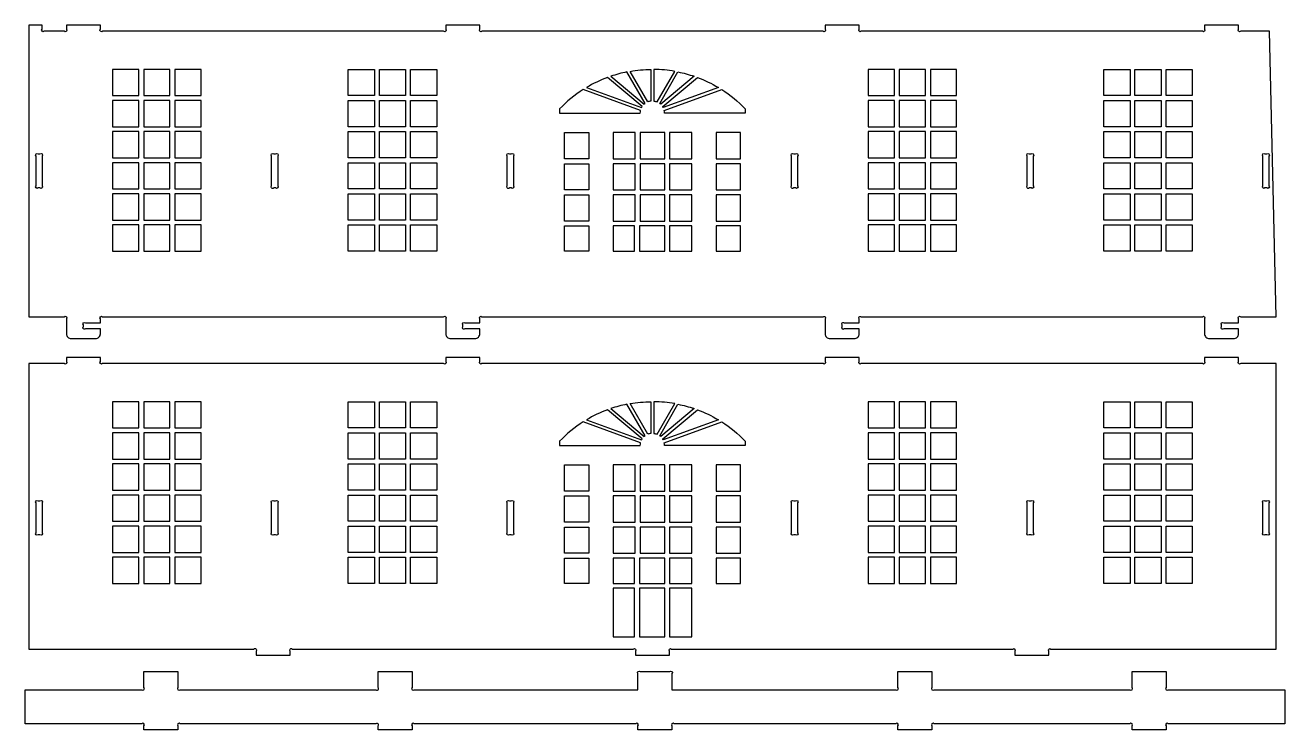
# Model space of a CAD drawing. Extents: x 9576 to 9806, y 1039 to 1165.
# Drawn here: x 9636.8 to 9688.6, y 1136.4 to 1165.5 of the extents above; entities that cross this region are included whole.
import ezdxf

# ---------------------------------------------------------------- set-up
doc = ezdxf.new("R2010")
doc.units = 0
doc.header["$MEASUREMENT"] = 0
doc.layers.add('LAYER_1', color=18, linetype='CONTINUOUS')

msp = doc.modelspace()

# ---------------------------------------------------------------- linework, layer by layer
at = {"layer": 'LAYER_1'}
for points in [[(9688.005, 1165.2), (9686.816, 1165.201, -1), (9686.728, 1165.29), (9686.728, 1165.451), (9685.328, 1165.451), (9685.328, 1165.29, -1), (9685.239, 1165.201), (9671.2, 1165.201, -1), (9671.111, 1165.29), (9671.111, 1165.451), (9669.711, 1165.451), (9669.711, 1165.29, -1), (9669.623, 1165.201), (9655.583, 1165.201, -1), (9655.495, 1165.29), (9655.495, 1165.451), (9654.095, 1165.451), (9654.095, 1165.29, -1), (9654.006, 1165.201), (9639.966, 1165.201, -1), (9639.878, 1165.29), (9639.878, 1165.451), (9638.478, 1165.451), (9638.478, 1165.29, -1), (9638.389, 1165.201), (9637.566, 1165.201, -1), (9637.478, 1165.29), (9637.478, 1165.451), (9636.928, 1165.451), (9636.928, 1153.451), (9638.389, 1153.451, -1), (9638.478, 1153.363), (9638.478, 1152.751, 0.414214), (9638.678, 1152.551), (9639.678, 1152.551, 0.414214), (9639.878, 1152.751), (9639.878, 1152.951), (9639.266, 1152.951, -1), (9639.178, 1153.04), (9639.178, 1153.113, -1), (9639.266, 1153.201), (9639.878, 1153.201), (9639.878, 1153.363, -1), (9639.966, 1153.451), (9654.006, 1153.451, -1), (9654.095, 1153.363), (9654.095, 1152.751, 0.414214), (9654.295, 1152.551), (9655.295, 1152.551, 0.414214), (9655.495, 1152.751), (9655.495, 1152.951), (9654.883, 1152.951, -1), (9654.795, 1153.04), (9654.795, 1153.113, -1), (9654.883, 1153.201), (9655.495, 1153.201), (9655.495, 1153.363, -1), (9655.583, 1153.451), (9669.623, 1153.451, -1), (9669.711, 1153.363), (9669.711, 1152.751, 0.414214), (9669.911, 1152.551), (9670.911, 1152.551, 0.414214), (9671.111, 1152.751), (9671.111, 1152.951), (9670.5, 1152.951, -1), (9670.411, 1153.04), (9670.411, 1153.113, -1), (9670.5, 1153.201), (9671.111, 1153.201), (9671.111, 1153.363, -1), (9671.2, 1153.451), (9685.239, 1153.451, -1), (9685.328, 1153.363), (9685.328, 1152.751, 0.414214), (9685.528, 1152.551), (9686.528, 1152.551, 0.414214), (9686.728, 1152.751), (9686.728, 1152.951), (9686.116, 1152.951, -1), (9686.028, 1153.04), (9686.028, 1153.113, -1), (9686.116, 1153.201), (9686.728, 1153.201), (9686.728, 1153.363, -1), (9686.816, 1153.451), (9688.278, 1153.451)], [(9662.301, 1162.23), (9661.552, 1163.527, 0.032185), (9660.892, 1163.349), (9662.263, 1162.198, -0.024608)], [(9661.682, 1163.551, -0.040607), (9662.54, 1163.631), (9662.54, 1162.328, 0.068342), (9662.409, 1162.292)], [(9663.524, 1163.551, 0.040607), (9662.665, 1163.631), (9662.665, 1162.328, -0.068342), (9662.797, 1162.292)], [(9662.905, 1162.23), (9663.654, 1163.527, -0.032185), (9664.314, 1163.349), (9662.943, 1162.198, 0.024608)], [(9659.888, 1162.886), (9662.158, 1162.06, -0.024608), (9662.183, 1162.102), (9660.755, 1163.3, 0.04529)], [(9665.317, 1162.886), (9663.048, 1162.06, 0.024608), (9663.023, 1162.102), (9664.45, 1163.3, -0.04529)], [(9662.103, 1161.831, -0.055993), (9662.115, 1161.942), (9659.752, 1162.802, 0.059041), (9658.783, 1162.012), (9658.783, 1161.831)], [(9663.103, 1161.831, 0.055993), (9663.09, 1161.942), (9665.453, 1162.802, -0.059041), (9666.423, 1162.012), (9666.423, 1161.831)], [(9637.478, 1160.063), (9637.478, 1158.84, -1), (9637.389, 1158.751), (9637.316, 1158.751, -1), (9637.228, 1158.84), (9637.228, 1160.063, -1), (9637.316, 1160.151), (9637.389, 1160.151, -1)], [(9647.178, 1160.063), (9647.178, 1158.84, -1), (9647.089, 1158.751), (9647.016, 1158.751, -1), (9646.928, 1158.84), (9646.928, 1160.063, -1), (9647.016, 1160.151), (9647.089, 1160.151, -1)], [(9656.878, 1160.063), (9656.878, 1158.84, -1), (9656.789, 1158.751), (9656.716, 1158.751, -1), (9656.628, 1158.84), (9656.628, 1160.063, -1), (9656.716, 1160.151), (9656.789, 1160.151, -1)], [(9668.578, 1160.063), (9668.578, 1158.84, -1), (9668.489, 1158.751), (9668.416, 1158.751, -1), (9668.328, 1158.84), (9668.328, 1160.063, -1), (9668.416, 1160.151), (9668.489, 1160.151, -1)], [(9678.278, 1160.063), (9678.278, 1158.84, -1), (9678.189, 1158.751), (9678.116, 1158.751, -1), (9678.028, 1158.84), (9678.028, 1160.063, -1), (9678.116, 1160.151), (9678.189, 1160.151, -1)], [(9687.978, 1160.063), (9687.978, 1158.84, -1), (9687.889, 1158.751), (9687.816, 1158.751, -1), (9687.728, 1158.84), (9687.728, 1160.063, -1), (9687.816, 1160.151), (9687.889, 1160.151, -1)], [(9636.928, 1139.774), (9646.198, 1139.774, -1), (9646.286, 1139.686), (9646.286, 1139.524), (9647.686, 1139.524), (9647.686, 1139.686, -1), (9647.775, 1139.774), (9661.814, 1139.774, -1), (9661.903, 1139.686), (9661.903, 1139.524), (9663.303, 1139.524), (9663.303, 1139.686, -1), (9663.391, 1139.774), (9677.431, 1139.774, -1), (9677.52, 1139.686), (9677.52, 1139.524), (9678.92, 1139.524), (9678.92, 1139.686, -1), (9679.008, 1139.774), (9688.278, 1139.774), (9688.278, 1151.524), (9686.816, 1151.524, -1), (9686.728, 1151.612), (9686.728, 1151.774), (9685.328, 1151.774), (9685.328, 1151.612, -1), (9685.239, 1151.524), (9671.2, 1151.524, -1), (9671.111, 1151.612), (9671.111, 1151.774), (9669.711, 1151.774), (9669.711, 1151.612, -1), (9669.623, 1151.524), (9655.583, 1151.524, -1), (9655.495, 1151.612), (9655.495, 1151.774), (9654.095, 1151.774), (9654.095, 1151.612, -1), (9654.006, 1151.524), (9639.966, 1151.524, -1), (9639.878, 1151.612), (9639.878, 1151.774), (9638.478, 1151.774), (9638.478, 1151.612, -1), (9638.389, 1151.524), (9636.928, 1151.524)], [(9659.888, 1149.209), (9662.158, 1148.382, -0.024608), (9662.183, 1148.425), (9660.755, 1149.623, 0.04529)], [(9662.301, 1148.552), (9661.552, 1149.849, 0.032185), (9660.892, 1149.671), (9662.263, 1148.521, -0.024608)], [(9661.682, 1149.874, -0.040607), (9662.54, 1149.954), (9662.54, 1148.65, 0.068342), (9662.409, 1148.615)], [(9663.524, 1149.874, 0.040607), (9662.665, 1149.954), (9662.665, 1148.65, -0.068342), (9662.797, 1148.615)], [(9662.905, 1148.552), (9663.654, 1149.849, -0.032185), (9664.314, 1149.671), (9662.943, 1148.521, 0.024608)], [(9665.317, 1149.209), (9663.048, 1148.382, 0.024608), (9663.023, 1148.425), (9664.45, 1149.623, -0.04529)], [(9662.103, 1148.154, -0.055993), (9662.115, 1148.265), (9659.752, 1149.125, 0.059041), (9658.783, 1148.335), (9658.783, 1148.154)], [(9663.103, 1148.154, 0.055993), (9663.09, 1148.265), (9665.453, 1149.125, -0.059041), (9666.423, 1148.335), (9666.423, 1148.154)], [(9637.478, 1145.786), (9637.478, 1144.562, -1), (9637.389, 1144.474), (9637.316, 1144.474, -1), (9637.228, 1144.562), (9637.228, 1145.786, -1), (9637.316, 1145.874), (9637.389, 1145.874, -1)], [(9647.178, 1145.786), (9647.178, 1144.562, -1), (9647.089, 1144.474), (9647.016, 1144.474, -1), (9646.928, 1144.562), (9646.928, 1145.786, -1), (9647.016, 1145.874), (9647.089, 1145.874, -1)], [(9656.878, 1145.786), (9656.878, 1144.562, -1), (9656.789, 1144.474), (9656.716, 1144.474, -1), (9656.628, 1144.562), (9656.628, 1145.786, -1), (9656.716, 1145.874), (9656.789, 1145.874, -1)], [(9668.578, 1145.786), (9668.578, 1144.562, -1), (9668.489, 1144.474), (9668.416, 1144.474, -1), (9668.328, 1144.562), (9668.328, 1145.786, -1), (9668.416, 1145.874), (9668.489, 1145.874, -1)], [(9678.278, 1145.786), (9678.278, 1144.562, -1), (9678.189, 1144.474), (9678.116, 1144.474, -1), (9678.028, 1144.562), (9678.028, 1145.786, -1), (9678.116, 1145.874), (9678.189, 1145.874, -1)], [(9687.978, 1145.786), (9687.978, 1144.562, -1), (9687.889, 1144.474), (9687.816, 1144.474, -1), (9687.728, 1144.562), (9687.728, 1145.786, -1), (9687.816, 1145.874), (9687.889, 1145.874, -1)], [(9688.632, 1136.7), (9683.833, 1136.7, 1), (9683.745, 1136.611), (9683.745, 1136.45), (9682.345, 1136.45), (9682.345, 1136.611, 1), (9682.256, 1136.7), (9674.196, 1136.7, 1), (9674.107, 1136.611), (9674.107, 1136.45), (9672.707, 1136.45), (9672.707, 1136.611, 1), (9672.619, 1136.7), (9663.496, 1136.7, 1), (9663.407, 1136.611), (9663.407, 1136.45), (9662.007, 1136.45), (9662.007, 1136.611, 1), (9661.919, 1136.7), (9652.796, 1136.7, 1), (9652.707, 1136.611), (9652.707, 1136.45), (9651.307, 1136.45), (9651.307, 1136.611, 1), (9651.219, 1136.7), (9643.158, 1136.7, 1), (9643.07, 1136.611), (9643.07, 1136.45), (9641.67, 1136.45), (9641.67, 1136.611, 1), (9641.581, 1136.7), (9636.782, 1136.7), (9636.782, 1138.1), (9641.581, 1138.1, 1), (9641.67, 1138.188), (9641.67, 1138.85), (9643.07, 1138.85), (9643.07, 1138.188, 1), (9643.158, 1138.1), (9651.219, 1138.1, 1), (9651.307, 1138.188), (9651.307, 1138.85), (9652.707, 1138.85), (9652.707, 1138.188, 1), (9652.796, 1138.1), (9662.007, 1138.1), (9662.007, 1138.761, -1), (9662.096, 1138.85), (9663.319, 1138.85, -1), (9663.407, 1138.761), (9663.407, 1138.1), (9672.619, 1138.1, 1), (9672.707, 1138.188), (9672.707, 1138.85), (9674.107, 1138.85), (9674.107, 1138.188, 1), (9674.196, 1138.1), (9682.256, 1138.1, 1), (9682.345, 1138.188), (9682.345, 1138.85), (9683.745, 1138.85), (9683.745, 1138.188, 1), (9683.833, 1138.1), (9688.632, 1138.1)]]:
    msp.add_lwpolyline(points, format="xyb", close=True, dxfattribs=at)
for points in [[(9640.383, 1162.551), (9641.463, 1162.551), (9641.463, 1163.631), (9640.383, 1163.631)], [(9641.663, 1162.551), (9642.743, 1162.551), (9642.743, 1163.631), (9641.663, 1163.631)], [(9642.943, 1162.551), (9644.023, 1162.551), (9644.023, 1163.631), (9642.943, 1163.631)], [(9651.163, 1162.551), (9650.083, 1162.551), (9650.083, 1163.631), (9651.163, 1163.631)], [(9652.443, 1162.551), (9651.363, 1162.551), (9651.363, 1163.631), (9652.443, 1163.631)], [(9653.723, 1162.551), (9652.643, 1162.551), (9652.643, 1163.631), (9653.723, 1163.631)], [(9671.483, 1162.551), (9672.563, 1162.551), (9672.563, 1163.631), (9671.483, 1163.631)], [(9672.763, 1162.551), (9673.843, 1162.551), (9673.843, 1163.631), (9672.763, 1163.631)], [(9674.043, 1162.551), (9675.123, 1162.551), (9675.123, 1163.631), (9674.043, 1163.631)], [(9682.263, 1162.551), (9681.183, 1162.551), (9681.183, 1163.631), (9682.263, 1163.631)], [(9683.543, 1162.551), (9682.463, 1162.551), (9682.463, 1163.631), (9683.543, 1163.631)], [(9684.823, 1162.551), (9683.743, 1162.551), (9683.743, 1163.631), (9684.823, 1163.631)], [(9640.383, 1161.271), (9641.463, 1161.271), (9641.463, 1162.351), (9640.383, 1162.351)], [(9641.663, 1161.271), (9642.743, 1161.271), (9642.743, 1162.351), (9641.663, 1162.351)], [(9642.943, 1161.271), (9644.023, 1161.271), (9644.023, 1162.351), (9642.943, 1162.351)], [(9651.163, 1161.271), (9650.083, 1161.271), (9650.083, 1162.351), (9651.163, 1162.351)], [(9652.443, 1161.271), (9651.363, 1161.271), (9651.363, 1162.351), (9652.443, 1162.351)], [(9653.723, 1161.271), (9652.643, 1161.271), (9652.643, 1162.351), (9653.723, 1162.351)], [(9671.483, 1161.271), (9672.563, 1161.271), (9672.563, 1162.351), (9671.483, 1162.351)], [(9672.763, 1161.271), (9673.843, 1161.271), (9673.843, 1162.351), (9672.763, 1162.351)], [(9674.043, 1161.271), (9675.123, 1161.271), (9675.123, 1162.351), (9674.043, 1162.351)], [(9682.263, 1161.271), (9681.183, 1161.271), (9681.183, 1162.351), (9682.263, 1162.351)], [(9683.543, 1161.271), (9682.463, 1161.271), (9682.463, 1162.351), (9683.543, 1162.351)], [(9684.823, 1161.271), (9683.743, 1161.271), (9683.743, 1162.351), (9684.823, 1162.351)], [(9640.383, 1159.991), (9641.463, 1159.991), (9641.463, 1161.071), (9640.383, 1161.071)], [(9641.663, 1159.991), (9642.743, 1159.991), (9642.743, 1161.071), (9641.663, 1161.071)], [(9642.943, 1159.991), (9644.023, 1159.991), (9644.023, 1161.071), (9642.943, 1161.071)], [(9651.163, 1159.991), (9650.083, 1159.991), (9650.083, 1161.071), (9651.163, 1161.071)], [(9652.443, 1159.991), (9651.363, 1159.991), (9651.363, 1161.071), (9652.443, 1161.071)], [(9653.723, 1159.991), (9652.643, 1159.991), (9652.643, 1161.071), (9653.723, 1161.071)], [(9659.983, 1159.951), (9658.983, 1159.951), (9658.983, 1161.031), (9659.983, 1161.031)], [(9660.983, 1159.951), (9661.896, 1159.951), (9661.896, 1161.031), (9660.983, 1161.031)], [(9662.096, 1159.951), (9663.11, 1159.951), (9663.11, 1161.031), (9662.096, 1161.031)], [(9663.31, 1159.951), (9664.223, 1159.951), (9664.223, 1161.031), (9663.31, 1161.031)], [(9665.223, 1159.951), (9666.223, 1159.951), (9666.223, 1161.031), (9665.223, 1161.031)], [(9671.483, 1159.991), (9672.563, 1159.991), (9672.563, 1161.071), (9671.483, 1161.071)], [(9672.763, 1159.991), (9673.843, 1159.991), (9673.843, 1161.071), (9672.763, 1161.071)], [(9674.043, 1159.991), (9675.123, 1159.991), (9675.123, 1161.071), (9674.043, 1161.071)], [(9682.263, 1159.991), (9681.183, 1159.991), (9681.183, 1161.071), (9682.263, 1161.071)], [(9683.543, 1159.991), (9682.463, 1159.991), (9682.463, 1161.071), (9683.543, 1161.071)], [(9684.823, 1159.991), (9683.743, 1159.991), (9683.743, 1161.071), (9684.823, 1161.071)], [(9640.383, 1158.711), (9641.463, 1158.711), (9641.463, 1159.791), (9640.383, 1159.791)], [(9641.663, 1158.711), (9642.743, 1158.711), (9642.743, 1159.791), (9641.663, 1159.791)], [(9642.943, 1158.711), (9644.023, 1158.711), (9644.023, 1159.791), (9642.943, 1159.791)], [(9651.163, 1158.711), (9650.083, 1158.711), (9650.083, 1159.791), (9651.163, 1159.791)], [(9652.443, 1158.711), (9651.363, 1158.711), (9651.363, 1159.791), (9652.443, 1159.791)], [(9653.723, 1158.711), (9652.643, 1158.711), (9652.643, 1159.791), (9653.723, 1159.791)], [(9659.983, 1158.671), (9658.983, 1158.671), (9658.983, 1159.751), (9659.983, 1159.751)], [(9660.983, 1158.671), (9661.896, 1158.671), (9661.896, 1159.751), (9660.983, 1159.751)], [(9662.096, 1158.671), (9663.11, 1158.671), (9663.11, 1159.751), (9662.096, 1159.751)], [(9663.31, 1158.671), (9664.223, 1158.671), (9664.223, 1159.751), (9663.31, 1159.751)], [(9665.223, 1158.671), (9666.223, 1158.671), (9666.223, 1159.751), (9665.223, 1159.751)], [(9671.483, 1158.711), (9672.563, 1158.711), (9672.563, 1159.791), (9671.483, 1159.791)], [(9672.763, 1158.711), (9673.843, 1158.711), (9673.843, 1159.791), (9672.763, 1159.791)], [(9674.043, 1158.711), (9675.123, 1158.711), (9675.123, 1159.791), (9674.043, 1159.791)], [(9682.263, 1158.711), (9681.183, 1158.711), (9681.183, 1159.791), (9682.263, 1159.791)], [(9683.543, 1158.711), (9682.463, 1158.711), (9682.463, 1159.791), (9683.543, 1159.791)], [(9684.823, 1158.711), (9683.743, 1158.711), (9683.743, 1159.791), (9684.823, 1159.791)], [(9640.383, 1157.431), (9641.463, 1157.431), (9641.463, 1158.511), (9640.383, 1158.511)], [(9641.663, 1157.431), (9642.743, 1157.431), (9642.743, 1158.511), (9641.663, 1158.511)], [(9642.943, 1157.431), (9644.023, 1157.431), (9644.023, 1158.511), (9642.943, 1158.511)], [(9651.163, 1157.431), (9650.083, 1157.431), (9650.083, 1158.511), (9651.163, 1158.511)], [(9652.443, 1157.431), (9651.363, 1157.431), (9651.363, 1158.511), (9652.443, 1158.511)], [(9653.723, 1157.431), (9652.643, 1157.431), (9652.643, 1158.511), (9653.723, 1158.511)], [(9659.983, 1158.471), (9659.983, 1157.391), (9658.983, 1157.391), (9658.983, 1158.471)], [(9660.983, 1157.391), (9661.896, 1157.391), (9661.896, 1158.471), (9660.983, 1158.471)], [(9662.096, 1157.391), (9663.11, 1157.391), (9663.11, 1158.471), (9662.096, 1158.471)], [(9663.31, 1157.391), (9664.223, 1157.391), (9664.223, 1158.471), (9663.31, 1158.471)], [(9665.223, 1158.471), (9665.223, 1157.391), (9666.223, 1157.391), (9666.223, 1158.471)], [(9671.483, 1157.431), (9672.563, 1157.431), (9672.563, 1158.511), (9671.483, 1158.511)], [(9672.763, 1157.431), (9673.843, 1157.431), (9673.843, 1158.511), (9672.763, 1158.511)], [(9674.043, 1157.431), (9675.123, 1157.431), (9675.123, 1158.511), (9674.043, 1158.511)], [(9682.263, 1157.431), (9681.183, 1157.431), (9681.183, 1158.511), (9682.263, 1158.511)], [(9683.543, 1157.431), (9682.463, 1157.431), (9682.463, 1158.511), (9683.543, 1158.511)], [(9684.823, 1157.431), (9683.743, 1157.431), (9683.743, 1158.511), (9684.823, 1158.511)], [(9640.383, 1156.151), (9641.463, 1156.151), (9641.463, 1157.231), (9640.383, 1157.231)], [(9641.663, 1156.151), (9642.743, 1156.151), (9642.743, 1157.231), (9641.663, 1157.231)], [(9642.943, 1156.151), (9644.023, 1156.151), (9644.023, 1157.231), (9642.943, 1157.231)], [(9651.163, 1156.151), (9650.083, 1156.151), (9650.083, 1157.231), (9651.163, 1157.231)], [(9652.443, 1156.151), (9651.363, 1156.151), (9651.363, 1157.231), (9652.443, 1157.231)], [(9653.723, 1156.151), (9652.643, 1156.151), (9652.643, 1157.231), (9653.723, 1157.231)], [(9659.983, 1157.191), (9659.983, 1156.151), (9658.983, 1156.151), (9658.983, 1157.191)], [(9660.983, 1156.151), (9661.863, 1156.151), (9661.863, 1157.191), (9660.983, 1157.191)], [(9662.063, 1156.151), (9663.11, 1156.151), (9663.11, 1157.191), (9662.063, 1157.191)], [(9663.31, 1156.151), (9664.223, 1156.151), (9664.223, 1157.191), (9663.31, 1157.191)], [(9665.223, 1157.191), (9665.223, 1156.151), (9666.223, 1156.151), (9666.223, 1157.191)], [(9671.483, 1156.151), (9672.563, 1156.151), (9672.563, 1157.231), (9671.483, 1157.231)], [(9672.763, 1156.151), (9673.843, 1156.151), (9673.843, 1157.231), (9672.763, 1157.231)], [(9674.043, 1156.151), (9675.123, 1156.151), (9675.123, 1157.231), (9674.043, 1157.231)], [(9682.263, 1156.151), (9681.183, 1156.151), (9681.183, 1157.231), (9682.263, 1157.231)], [(9683.543, 1156.151), (9682.463, 1156.151), (9682.463, 1157.231), (9683.543, 1157.231)], [(9684.823, 1156.151), (9683.743, 1156.151), (9683.743, 1157.231), (9684.823, 1157.231)], [(9640.383, 1148.874), (9641.463, 1148.874), (9641.463, 1149.954), (9640.383, 1149.954)], [(9641.663, 1148.874), (9642.743, 1148.874), (9642.743, 1149.954), (9641.663, 1149.954)], [(9642.943, 1148.874), (9644.023, 1148.874), (9644.023, 1149.954), (9642.943, 1149.954)], [(9651.163, 1148.874), (9650.083, 1148.874), (9650.083, 1149.954), (9651.163, 1149.954)], [(9652.443, 1148.874), (9651.363, 1148.874), (9651.363, 1149.954), (9652.443, 1149.954)], [(9653.723, 1148.874), (9652.643, 1148.874), (9652.643, 1149.954), (9653.723, 1149.954)], [(9671.483, 1148.874), (9672.563, 1148.874), (9672.563, 1149.954), (9671.483, 1149.954)], [(9672.763, 1148.874), (9673.843, 1148.874), (9673.843, 1149.954), (9672.763, 1149.954)], [(9674.043, 1148.874), (9675.123, 1148.874), (9675.123, 1149.954), (9674.043, 1149.954)], [(9682.263, 1148.874), (9681.183, 1148.874), (9681.183, 1149.954), (9682.263, 1149.954)], [(9683.543, 1148.874), (9682.463, 1148.874), (9682.463, 1149.954), (9683.543, 1149.954)], [(9684.823, 1148.874), (9683.743, 1148.874), (9683.743, 1149.954), (9684.823, 1149.954)], [(9640.383, 1147.594), (9641.463, 1147.594), (9641.463, 1148.674), (9640.383, 1148.674)], [(9641.663, 1147.594), (9642.743, 1147.594), (9642.743, 1148.674), (9641.663, 1148.674)], [(9642.943, 1147.594), (9644.023, 1147.594), (9644.023, 1148.674), (9642.943, 1148.674)], [(9651.163, 1147.594), (9650.083, 1147.594), (9650.083, 1148.674), (9651.163, 1148.674)], [(9652.443, 1147.594), (9651.363, 1147.594), (9651.363, 1148.674), (9652.443, 1148.674)], [(9653.723, 1147.594), (9652.643, 1147.594), (9652.643, 1148.674), (9653.723, 1148.674)], [(9671.483, 1147.594), (9672.563, 1147.594), (9672.563, 1148.674), (9671.483, 1148.674)], [(9672.763, 1147.594), (9673.843, 1147.594), (9673.843, 1148.674), (9672.763, 1148.674)], [(9674.043, 1147.594), (9675.123, 1147.594), (9675.123, 1148.674), (9674.043, 1148.674)], [(9682.263, 1147.594), (9681.183, 1147.594), (9681.183, 1148.674), (9682.263, 1148.674)], [(9683.543, 1147.594), (9682.463, 1147.594), (9682.463, 1148.674), (9683.543, 1148.674)], [(9684.823, 1147.594), (9683.743, 1147.594), (9683.743, 1148.674), (9684.823, 1148.674)], [(9640.383, 1146.314), (9641.463, 1146.314), (9641.463, 1147.394), (9640.383, 1147.394)], [(9641.663, 1146.314), (9642.743, 1146.314), (9642.743, 1147.394), (9641.663, 1147.394)], [(9642.943, 1146.314), (9644.023, 1146.314), (9644.023, 1147.394), (9642.943, 1147.394)], [(9651.163, 1146.314), (9650.083, 1146.314), (9650.083, 1147.394), (9651.163, 1147.394)], [(9652.443, 1146.314), (9651.363, 1146.314), (9651.363, 1147.394), (9652.443, 1147.394)], [(9653.723, 1146.314), (9652.643, 1146.314), (9652.643, 1147.394), (9653.723, 1147.394)], [(9659.983, 1146.274), (9658.983, 1146.274), (9658.983, 1147.354), (9659.983, 1147.354)], [(9660.983, 1146.274), (9661.896, 1146.274), (9661.896, 1147.354), (9660.983, 1147.354)], [(9662.096, 1146.274), (9663.11, 1146.274), (9663.11, 1147.354), (9662.096, 1147.354)], [(9663.31, 1146.274), (9664.223, 1146.274), (9664.223, 1147.354), (9663.31, 1147.354)], [(9665.223, 1146.274), (9666.223, 1146.274), (9666.223, 1147.354), (9665.223, 1147.354)], [(9671.483, 1146.314), (9672.563, 1146.314), (9672.563, 1147.394), (9671.483, 1147.394)], [(9672.763, 1146.314), (9673.843, 1146.314), (9673.843, 1147.394), (9672.763, 1147.394)], [(9674.043, 1146.314), (9675.123, 1146.314), (9675.123, 1147.394), (9674.043, 1147.394)], [(9682.263, 1146.314), (9681.183, 1146.314), (9681.183, 1147.394), (9682.263, 1147.394)], [(9683.543, 1146.314), (9682.463, 1146.314), (9682.463, 1147.394), (9683.543, 1147.394)], [(9684.823, 1146.314), (9683.743, 1146.314), (9683.743, 1147.394), (9684.823, 1147.394)], [(9640.383, 1145.034), (9641.463, 1145.034), (9641.463, 1146.114), (9640.383, 1146.114)], [(9641.663, 1145.034), (9642.743, 1145.034), (9642.743, 1146.114), (9641.663, 1146.114)], [(9642.943, 1145.034), (9644.023, 1145.034), (9644.023, 1146.114), (9642.943, 1146.114)], [(9651.163, 1145.034), (9650.083, 1145.034), (9650.083, 1146.114), (9651.163, 1146.114)], [(9652.443, 1145.034), (9651.363, 1145.034), (9651.363, 1146.114), (9652.443, 1146.114)], [(9653.723, 1145.034), (9652.643, 1145.034), (9652.643, 1146.114), (9653.723, 1146.114)], [(9659.983, 1144.994), (9658.983, 1144.994), (9658.983, 1146.074), (9659.983, 1146.074)], [(9660.983, 1144.994), (9661.896, 1144.994), (9661.896, 1146.074), (9660.983, 1146.074)], [(9662.096, 1144.994), (9663.11, 1144.994), (9663.11, 1146.074), (9662.096, 1146.074)], [(9663.31, 1144.994), (9664.223, 1144.994), (9664.223, 1146.074), (9663.31, 1146.074)], [(9665.223, 1144.994), (9666.223, 1144.994), (9666.223, 1146.074), (9665.223, 1146.074)], [(9671.483, 1145.034), (9672.563, 1145.034), (9672.563, 1146.114), (9671.483, 1146.114)], [(9672.763, 1145.034), (9673.843, 1145.034), (9673.843, 1146.114), (9672.763, 1146.114)], [(9674.043, 1145.034), (9675.123, 1145.034), (9675.123, 1146.114), (9674.043, 1146.114)], [(9682.263, 1145.034), (9681.183, 1145.034), (9681.183, 1146.114), (9682.263, 1146.114)], [(9683.543, 1145.034), (9682.463, 1145.034), (9682.463, 1146.114), (9683.543, 1146.114)], [(9684.823, 1145.034), (9683.743, 1145.034), (9683.743, 1146.114), (9684.823, 1146.114)], [(9640.383, 1143.754), (9641.463, 1143.754), (9641.463, 1144.834), (9640.383, 1144.834)], [(9641.663, 1143.754), (9642.743, 1143.754), (9642.743, 1144.834), (9641.663, 1144.834)], [(9642.943, 1143.754), (9644.023, 1143.754), (9644.023, 1144.834), (9642.943, 1144.834)], [(9651.163, 1143.754), (9650.083, 1143.754), (9650.083, 1144.834), (9651.163, 1144.834)], [(9652.443, 1143.754), (9651.363, 1143.754), (9651.363, 1144.834), (9652.443, 1144.834)], [(9653.723, 1143.754), (9652.643, 1143.754), (9652.643, 1144.834), (9653.723, 1144.834)], [(9659.983, 1144.794), (9659.983, 1143.714), (9658.983, 1143.714), (9658.983, 1144.794)], [(9660.983, 1143.714), (9661.896, 1143.714), (9661.896, 1144.794), (9660.983, 1144.794)], [(9662.096, 1143.714), (9663.11, 1143.714), (9663.11, 1144.794), (9662.096, 1144.794)], [(9663.31, 1143.714), (9664.223, 1143.714), (9664.223, 1144.794), (9663.31, 1144.794)], [(9665.223, 1144.794), (9665.223, 1143.714), (9666.223, 1143.714), (9666.223, 1144.794)], [(9671.483, 1143.754), (9672.563, 1143.754), (9672.563, 1144.834), (9671.483, 1144.834)], [(9672.763, 1143.754), (9673.843, 1143.754), (9673.843, 1144.834), (9672.763, 1144.834)], [(9674.043, 1143.754), (9675.123, 1143.754), (9675.123, 1144.834), (9674.043, 1144.834)], [(9682.263, 1143.754), (9681.183, 1143.754), (9681.183, 1144.834), (9682.263, 1144.834)], [(9683.543, 1143.754), (9682.463, 1143.754), (9682.463, 1144.834), (9683.543, 1144.834)], [(9684.823, 1143.754), (9683.743, 1143.754), (9683.743, 1144.834), (9684.823, 1144.834)], [(9640.383, 1142.474), (9641.463, 1142.474), (9641.463, 1143.554), (9640.383, 1143.554)], [(9641.663, 1142.474), (9642.743, 1142.474), (9642.743, 1143.554), (9641.663, 1143.554)], [(9642.943, 1142.474), (9644.023, 1142.474), (9644.023, 1143.554), (9642.943, 1143.554)], [(9651.163, 1142.474), (9650.083, 1142.474), (9650.083, 1143.554), (9651.163, 1143.554)], [(9652.443, 1142.474), (9651.363, 1142.474), (9651.363, 1143.554), (9652.443, 1143.554)], [(9653.723, 1142.474), (9652.643, 1142.474), (9652.643, 1143.554), (9653.723, 1143.554)], [(9659.983, 1143.514), (9659.983, 1142.474), (9658.983, 1142.474), (9658.983, 1143.514)], [(9660.983, 1142.474), (9661.863, 1142.474), (9661.863, 1143.514), (9660.983, 1143.514)], [(9662.063, 1142.474), (9663.11, 1142.474), (9663.11, 1143.514), (9662.063, 1143.514)], [(9663.31, 1142.474), (9664.223, 1142.474), (9664.223, 1143.514), (9663.31, 1143.514)], [(9665.223, 1143.514), (9665.223, 1142.474), (9666.223, 1142.474), (9666.223, 1143.514)], [(9671.483, 1142.474), (9672.563, 1142.474), (9672.563, 1143.554), (9671.483, 1143.554)], [(9672.763, 1142.474), (9673.843, 1142.474), (9673.843, 1143.554), (9672.763, 1143.554)], [(9674.043, 1142.474), (9675.123, 1142.474), (9675.123, 1143.554), (9674.043, 1143.554)], [(9682.263, 1142.474), (9681.183, 1142.474), (9681.183, 1143.554), (9682.263, 1143.554)], [(9683.543, 1142.474), (9682.463, 1142.474), (9682.463, 1143.554), (9683.543, 1143.554)], [(9684.823, 1142.474), (9683.743, 1142.474), (9683.743, 1143.554), (9684.823, 1143.554)], [(9660.983, 1140.274), (9661.863, 1140.274), (9661.863, 1142.274), (9660.983, 1142.274)], [(9662.063, 1140.274), (9663.11, 1140.274), (9663.11, 1142.274), (9662.063, 1142.274)], [(9663.31, 1140.274), (9664.223, 1140.274), (9664.223, 1142.274), (9663.31, 1142.274)]]:
    msp.add_lwpolyline(points, close=True, dxfattribs=at)

doc.saveas('drawing.dxf')
